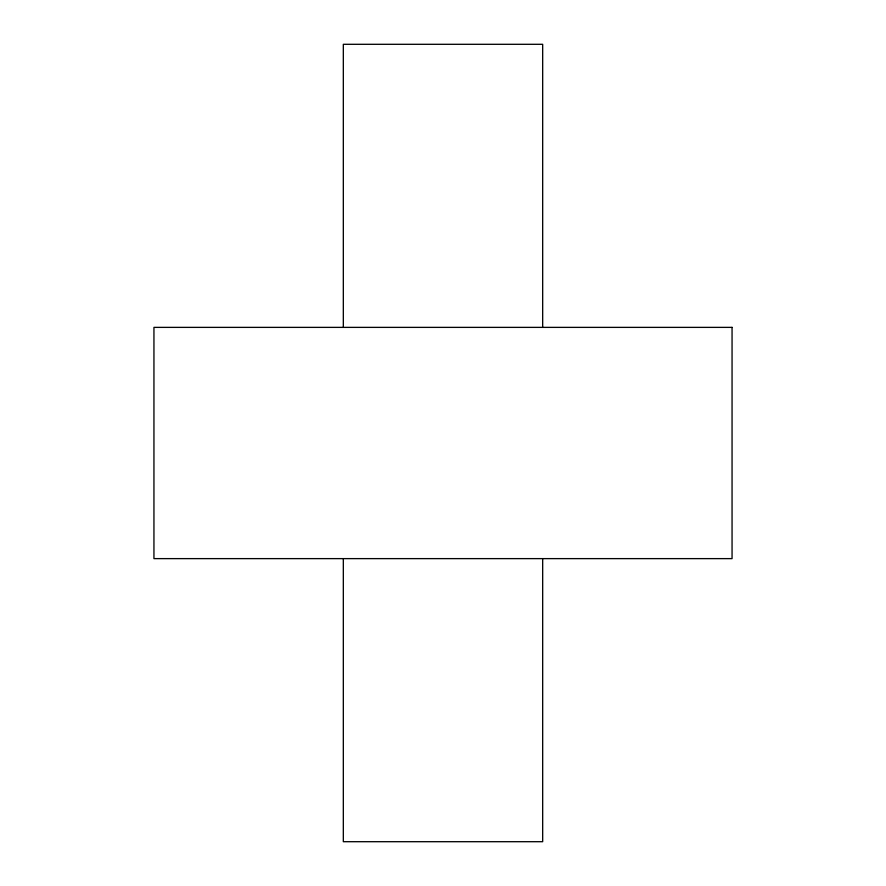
<?xml version="1.0" encoding="UTF-8"?>
<svg xmlns="http://www.w3.org/2000/svg" width="886" height="886" viewBox="0 0 886 886"><rect width="100%" height="100%" fill="white"/><g stroke="black" fill="none" stroke-linecap="round" stroke-linejoin="round"><path stroke-width="1.33" d="M542.675 327.377L542.675 44.3L343.325 44.3L343.325 327.377M542.675 558.623L542.675 841.7L343.325 841.7L343.325 558.623M732.058 327.377L153.942 327.377L153.942 558.623L732.058 558.623L732.058 327.377"/></g></svg>
